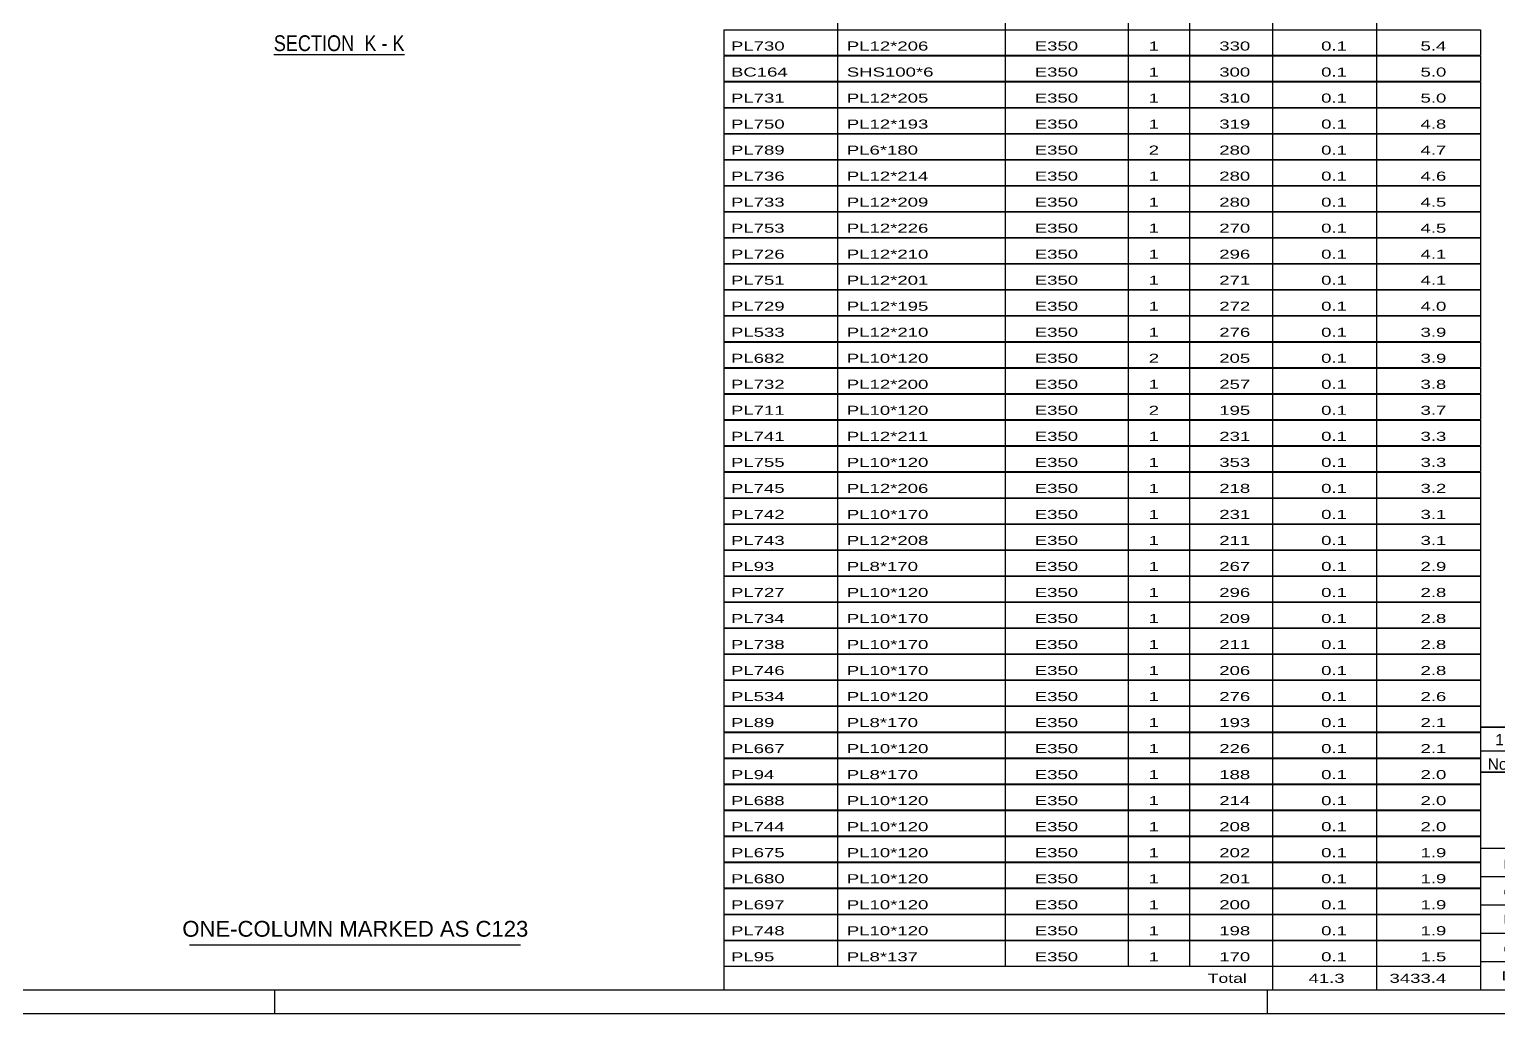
# Model space of a CAD drawing. Header units: millimetres. Extents: x -282 to 907, y -340 to 501.
# Drawn here: x 435.4 to 746.2, y -339.9 to -131.9 of the extents above; entities that cross this region are included whole.
import ezdxf

# ---------------------------------------------------------------- set-up
doc = ezdxf.new("R2010")
doc.units = ezdxf.units.MM
doc.styles.add('Arial', font='ARIAL.TTF', dxfattribs={"height": 0.2})
doc.styles.add('Arial Narrow', font='ARIALN.TTF', dxfattribs={"height": 0.2})

# ---------------------------------------------------------------- blocks, each defined once
blk = doc.blocks.new('Unknown-284934793-1132')
at = {"color": 5, "linetype": 'Continuous'}
for p, q in [((-276.69, -334.91), (902.31, -334.91)), ((487.31, -339.91), (487.31, -334.91)), ((697.31, -339.91), (697.31, -334.91)), ((-281.69, -339.91), (907.31, -339.91))]:
    blk.add_line(p, q, dxfattribs=at)
blk = doc.blocks.new('Unknown-284934793-22 - 63347')
at = {"color": 6, "linetype": 'Continuous'}
blk.add_line((487.11, -137.22), (514.76, -137.22), dxfattribs=at)
at = {"color": 0, "linetype": 'Continuous'}
blk.add_wipeout([(505.22, -136.47), (505.22, -132.97), (487.11, -132.97), (487.11, -136.47)], dxfattribs=at)
at = {"color": 7, "linetype": 'Continuous', "style": 'Arial Narrow'}
blk.add_text('SECTION ', height=3.34, dxfattribs=at).set_placement((487.11, -136.47))
at = {"color": 0, "linetype": 'Continuous'}
blk.add_wipeout([(508.83, -136.47), (508.83, -132.97), (506.27, -132.97), (506.27, -136.47)], dxfattribs=at)
blk.add_wipeout([(511.15, -136.47), (511.15, -132.97), (509.88, -132.97), (509.88, -136.47)], dxfattribs=at)
at = {"color": 7, "linetype": 'Continuous', "style": 'Arial Narrow'}
blk.add_text('K', height=3.34, dxfattribs=at).set_placement((506.27, -136.47))
at = {"color": 0, "linetype": 'Continuous'}
blk.add_wipeout([(514.76, -136.47), (514.76, -132.97), (512.2, -132.97), (512.2, -136.47)], dxfattribs=at)
at = {"color": 7, "linetype": 'Continuous', "style": 'Arial Narrow'}
for s, p in [('K', (512.2, -136.47)), ('-', (509.88, -136.47))]:
    blk.add_text(s, height=3.34, dxfattribs=at).set_placement(p)
blk = doc.blocks.new('Unknown-284934793-69032')
at = {"color": 7, "linetype": 'Continuous'}
for p, q in [((742.31, -288.86), (742.31, -334.91)), ((742.31, -288.86), (902.31, -288.86)), ((902.31, -288.91), (902.31, -334.91)), ((742.31, -304.91), (902.31, -304.91)), ((782.45, -304.91), (782.45, -334.91)), ((742.31, -310.91), (902.31, -310.91)), ((884.31, -334.86), (884.31, -310.86)), ((742.31, -316.91), (902.31, -316.91)), ((826.45, -316.91), (826.45, -334.91)), ((742.31, -322.91), (902.31, -322.91)), ((742.31, -328.91), (884.31, -328.91)), ((742.31, -334.91), (902.31, -334.91))]:
    blk.add_line(p, q, dxfattribs=at)
at = {"color": 7, "style": 'Arial Narrow'}
for s, height, width, p in [('DRAWING TITLE', 1.9089, 1.425378, (747.19, -309.3)), ('COLUMN', 1.909, 1.425378, (784.11, -309.32)), ('CONTRACT', 1.909, 1.425378, (747.19, -315.2)), ('TERMINAL BUILDING', 1.9089, 1.425378, (784.36, -314.84)), ('MODELLED BY', 1.9089, 1.425378, (747.19, -320.93)), ('GSK', 1.909, 1.425378, (784.19, -320.87)), ('ISSUED', 1.909, 1.425378, (827.25, -321.27)), ('21.04.2026', 1.909, 1.425378, (844, -321.39)), ('CONTRACT NO', 1.9089, 1.425378, (747.19, -327.25)), ('AN-C-1376', 1.909, 1.425378, (784.53, -327.13)), ('SCALE', 1.909, 1.425378, (827.25, -327.26)), ('A1', 6.204, 1.25, (888.55, -332.71)), ('DRAWING No', 1.909, 1.425378, (746.86, -332.91)), ('[C.123]', 1.909, 1.425378, (784.77, -332.92)), ('REVISION No.', 1.9089, 1.425378, (827.25, -334.14)), ('1', 3.34, 1.5, (864.22, -334.23))]:
    blk.add_text(s, height=height, dxfattribs=dict(at, width=width)).set_placement(p)
at = {"color": 7, "linetype": 'Continuous', "style": 'Arial Narrow'}
for s, height, width, p in [('PH #', 2.1, 1.42538, (889.71, -315.36)), ('106', 2.1, 1.42538, (890.49, -321.26)), ('NTS', 1.909, 1.425378, (844.31, -326.86))]:
    blk.add_text(s, height=height, dxfattribs=dict(at, width=width)).set_placement(p)
blk = doc.blocks.new('Unknown-284934793-69033')
at = {"color": 7, "linetype": 'Continuous'}
for p, q in [((742.31, -279.36), (902.31, -279.36)), ((902.31, -279.36), (742.31, -279.36)), ((742.31, -279.36), (742.31, -284.36)), ((751.31, -279.36), (751.31, -284.36)), ((775.31, -279.36), (775.31, -284.36)), ((872.31, -279.36), (872.31, -284.36)), ((902.31, -279.36), (902.31, -284.36)), ((742.31, -284.36), (902.31, -284.36)), ((742.31, -284.36), (742.31, -288.86)), ((742.31, -284.36), (902.31, -284.36)), ((751.31, -284.36), (751.31, -288.86)), ((775.31, -284.36), (775.31, -288.86)), ((872.31, -284.36), (872.31, -288.86)), ((902.31, -284.36), (902.31, -288.86)), ((902.31, -288.86), (742.31, -288.86))]:
    blk.add_line(p, q, dxfattribs=at)
at = {"color": 7, "linetype": 'Continuous', "style": 'Arial Narrow'}
for s, height, width, p in [('1', 2.39, 1.196471, (745.46, -283.21)), ('0', 2.39, 1.196471, (760.31, -283.21)), ('ISSUED FOR CONSTRUCTION', 2.3861, 1.196471, (777.31, -283.21)), ('21.04.2026', 2.386, 1.196471, (878.31, -283.21)), ('No', 2.386, 1.2, (743.85, -288.36)), ('REV MARK', 2.386, 1.2, (752.31, -288.36)), ('REVISION DESCRIPTION', 2.3861, 1.2, (777.31, -288.36)), ('REV. DATE', 2.386, 1.2, (877.59, -288.36))]:
    blk.add_text(s, height=height, dxfattribs=dict(at, width=width)).set_placement(p)
blk = doc.blocks.new('Unknown-284934793-69034')
at = {"color": 7, "linetype": 'Continuous'}
for p, q in [((606.31, -126.41), (606.31, -131.91)), ((641.81, -126.41), (641.81, -131.91)), ((667.81, -126.41), (667.81, -131.91)), ((680.81, -126.41), (680.81, -131.91)), ((698.31, -126.41), (698.31, -131.91)), ((720.31, -126.41), (720.31, -131.91)), ((582.31, -131.96), (582.31, -137.36)), ((582.31, -131.96), (742.31, -131.96)), ((606.31, -131.91), (606.31, -137.41)), ((641.81, -131.91), (641.81, -137.41)), ((667.81, -131.91), (667.81, -137.41)), ((680.81, -131.91), (680.81, -137.41)), ((698.31, -131.91), (698.31, -137.41)), ((720.31, -131.91), (720.31, -137.41)), ((742.31, -131.96), (742.31, -137.36)), ((582.31, -137.36), (742.31, -137.36)), ((582.31, -137.46), (582.31, -142.86)), ((582.31, -137.46), (742.31, -137.46)), ((606.31, -137.41), (606.31, -142.91)), ((641.81, -137.41), (641.81, -142.91)), ((667.81, -137.41), (667.81, -142.91)), ((680.81, -137.41), (680.81, -142.91)), ((698.31, -137.41), (698.31, -142.91)), ((720.31, -137.41), (720.31, -142.91)), ((742.31, -137.46), (742.31, -142.86)), ((582.31, -142.86), (742.31, -142.86)), ((606.31, -142.91), (606.31, -148.41)), ((641.81, -142.91), (641.81, -148.41)), ((667.81, -142.91), (667.81, -148.41)), ((680.81, -142.91), (680.81, -148.41)), ((698.31, -142.91), (698.31, -148.41)), ((720.31, -142.91), (720.31, -148.41)), ((582.31, -142.96), (582.31, -148.36)), ((582.31, -142.96), (742.31, -142.96)), ((742.31, -142.96), (742.31, -148.36)), ((582.31, -148.36), (742.31, -148.36)), ((582.31, -148.46), (582.31, -153.86)), ((582.31, -148.46), (742.31, -148.46)), ((606.31, -148.41), (606.31, -153.91)), ((641.81, -148.41), (641.81, -153.91)), ((667.81, -148.41), (667.81, -153.91)), ((680.81, -148.41), (680.81, -153.91)), ((698.31, -148.41), (698.31, -153.91)), ((720.31, -148.41), (720.31, -153.91)), ((742.31, -148.46), (742.31, -153.86)), ((582.31, -153.86), (742.31, -153.86)), ((582.31, -153.96), (582.31, -159.36)), ((582.31, -153.96), (742.31, -153.96)), ((606.31, -153.91), (606.31, -159.41)), ((641.81, -153.91), (641.81, -159.41)), ((667.81, -153.91), (667.81, -159.41)), ((680.81, -153.91), (680.81, -159.41)), ((698.31, -153.91), (698.31, -159.41)), ((720.31, -153.91), (720.31, -159.41)), ((742.31, -153.96), (742.31, -159.36)), ((582.31, -159.36), (742.31, -159.36)), ((582.31, -159.46), (582.31, -164.86)), ((582.31, -159.46), (742.31, -159.46)), ((606.31, -159.41), (606.31, -164.91)), ((641.81, -159.41), (641.81, -164.91)), ((667.81, -159.41), (667.81, -164.91)), ((680.81, -159.41), (680.81, -164.91)), ((698.31, -159.41), (698.31, -164.91)), ((720.31, -159.41), (720.31, -164.91)), ((742.31, -159.46), (742.31, -164.86)), ((582.31, -164.86), (742.31, -164.86)), ((582.31, -164.96), (582.31, -170.36)), ((582.31, -164.96), (742.31, -164.96)), ((606.31, -164.91), (606.31, -170.41)), ((641.81, -164.91), (641.81, -170.41)), ((667.81, -164.91), (667.81, -170.41)), ((680.81, -164.91), (680.81, -170.41)), ((698.31, -164.91), (698.31, -170.41)), ((720.31, -164.91), (720.31, -170.41)), ((742.31, -164.96), (742.31, -170.36)), ((582.31, -170.36), (742.31, -170.36)), ((582.31, -170.46), (582.31, -175.86)), ((582.31, -170.46), (742.31, -170.46)), ((606.31, -170.41), (606.31, -175.91)), ((641.81, -170.41), (641.81, -175.91)), ((667.81, -170.41), (667.81, -175.91)), ((680.81, -170.41), (680.81, -175.91)), ((698.31, -170.41), (698.31, -175.91)), ((720.31, -170.41), (720.31, -175.91)), ((742.31, -170.46), (742.31, -175.86)), ((582.31, -175.86), (742.31, -175.86)), ((582.31, -175.96), (582.31, -181.36)), ((582.31, -175.96), (742.31, -175.96)), ((606.31, -175.91), (606.31, -181.41)), ((641.81, -175.91), (641.81, -181.41)), ((667.81, -175.91), (667.81, -181.41)), ((680.81, -175.91), (680.81, -181.41)), ((698.31, -175.91), (698.31, -181.41)), ((720.31, -175.91), (720.31, -181.41)), ((742.31, -175.96), (742.31, -181.36)), ((582.31, -181.36), (742.31, -181.36)), ((582.31, -181.46), (582.31, -186.86)), ((582.31, -181.46), (742.31, -181.46)), ((606.31, -181.41), (606.31, -186.91)), ((641.81, -181.41), (641.81, -186.91)), ((667.81, -181.41), (667.81, -186.91)), ((680.81, -181.41), (680.81, -186.91)), ((698.31, -181.41), (698.31, -186.91)), ((720.31, -181.41), (720.31, -186.91)), ((742.31, -181.46), (742.31, -186.86)), ((582.31, -186.86), (742.31, -186.86)), ((582.31, -186.96), (582.31, -192.36)), ((582.31, -186.96), (742.31, -186.96)), ((606.31, -186.91), (606.31, -192.41)), ((641.81, -186.91), (641.81, -192.41)), ((667.81, -186.91), (667.81, -192.41)), ((680.81, -186.91), (680.81, -192.41)), ((698.31, -186.91), (698.31, -192.41)), ((720.31, -186.91), (720.31, -192.41)), ((742.31, -186.96), (742.31, -192.36)), ((582.31, -192.36), (742.31, -192.36)), ((582.31, -192.46), (582.31, -197.86)), ((582.31, -192.46), (742.31, -192.46)), ((606.31, -192.41), (606.31, -197.91)), ((641.81, -192.41), (641.81, -197.91)), ((667.81, -192.41), (667.81, -197.91)), ((680.81, -192.41), (680.81, -197.91)), ((698.31, -192.41), (698.31, -197.91)), ((720.31, -192.41), (720.31, -197.91)), ((742.31, -192.46), (742.31, -197.86)), ((582.31, -197.86), (742.31, -197.86)), ((582.31, -197.96), (582.31, -203.36)), ((582.31, -197.96), (742.31, -197.96)), ((606.31, -197.91), (606.31, -203.41)), ((641.81, -197.91), (641.81, -203.41)), ((667.81, -197.91), (667.81, -203.41)), ((680.81, -197.91), (680.81, -203.41)), ((698.31, -197.91), (698.31, -203.41)), ((720.31, -197.91), (720.31, -203.41)), ((742.31, -197.96), (742.31, -203.36)), ((582.31, -203.36), (742.31, -203.36)), ((582.31, -203.46), (582.31, -208.86)), ((582.31, -203.46), (742.31, -203.46)), ((606.31, -203.41), (606.31, -208.91)), ((641.81, -203.41), (641.81, -208.91)), ((667.81, -203.41), (667.81, -208.91)), ((680.81, -203.41), (680.81, -208.91)), ((698.31, -203.41), (698.31, -208.91)), ((720.31, -203.41), (720.31, -208.91)), ((742.31, -203.46), (742.31, -208.86)), ((582.31, -208.86), (742.31, -208.86)), ((582.31, -208.96), (582.31, -214.36)), ((582.31, -208.96), (742.31, -208.96)), ((606.31, -208.91), (606.31, -214.41)), ((641.81, -208.91), (641.81, -214.41)), ((667.81, -208.91), (667.81, -214.41)), ((680.81, -208.91), (680.81, -214.41)), ((698.31, -208.91), (698.31, -214.41)), ((720.31, -208.91), (720.31, -214.41)), ((742.31, -208.96), (742.31, -214.36)), ((582.31, -214.36), (742.31, -214.36)), ((582.31, -214.46), (582.31, -219.86)), ((582.31, -214.46), (742.31, -214.46)), ((606.31, -214.41), (606.31, -219.91)), ((641.81, -214.41), (641.81, -219.91)), ((667.81, -214.41), (667.81, -219.91)), ((680.81, -214.41), (680.81, -219.91)), ((698.31, -214.41), (698.31, -219.91)), ((720.31, -214.41), (720.31, -219.91)), ((742.31, -214.46), (742.31, -219.86)), ((582.31, -219.86), (742.31, -219.86)), ((582.31, -219.96), (582.31, -225.36)), ((582.31, -219.96), (742.31, -219.96)), ((606.31, -219.91), (606.31, -225.41)), ((641.81, -219.91), (641.81, -225.41)), ((667.81, -219.91), (667.81, -225.41)), ((680.81, -219.91), (680.81, -225.41)), ((698.31, -219.91), (698.31, -225.41)), ((720.31, -219.91), (720.31, -225.41)), ((742.31, -219.96), (742.31, -225.36)), ((582.31, -225.36), (742.31, -225.36)), ((582.31, -225.46), (582.31, -230.86)), ((582.31, -225.46), (742.31, -225.46)), ((606.31, -225.41), (606.31, -230.91)), ((641.81, -225.41), (641.81, -230.91)), ((667.81, -225.41), (667.81, -230.91)), ((680.81, -225.41), (680.81, -230.91)), ((698.31, -225.41), (698.31, -230.91)), ((720.31, -225.41), (720.31, -230.91)), ((742.31, -225.46), (742.31, -230.86)), ((582.31, -230.86), (742.31, -230.86)), ((582.31, -230.96), (582.31, -236.36)), ((582.31, -230.96), (742.31, -230.96)), ((606.31, -230.91), (606.31, -236.41)), ((641.81, -230.91), (641.81, -236.41)), ((667.81, -230.91), (667.81, -236.41)), ((680.81, -230.91), (680.81, -236.41)), ((698.31, -230.91), (698.31, -236.41)), ((720.31, -230.91), (720.31, -236.41)), ((742.31, -230.96), (742.31, -236.36)), ((582.31, -236.36), (742.31, -236.36)), ((582.31, -236.46), (582.31, -241.86)), ((582.31, -236.46), (742.31, -236.46)), ((606.31, -236.41), (606.31, -241.91)), ((641.81, -236.41), (641.81, -241.91)), ((667.81, -236.41), (667.81, -241.91)), ((680.81, -236.41), (680.81, -241.91)), ((698.31, -236.41), (698.31, -241.91)), ((720.31, -236.41), (720.31, -241.91)), ((742.31, -236.46), (742.31, -241.86)), ((582.31, -241.86), (742.31, -241.86)), ((582.31, -241.96), (582.31, -247.36)), ((582.31, -241.96), (742.31, -241.96)), ((606.31, -241.91), (606.31, -247.41)), ((641.81, -241.91), (641.81, -247.41)), ((667.81, -241.91), (667.81, -247.41)), ((680.81, -241.91), (680.81, -247.41)), ((698.31, -241.91), (698.31, -247.41)), ((720.31, -241.91), (720.31, -247.41)), ((742.31, -241.96), (742.31, -247.36)), ((582.31, -247.36), (742.31, -247.36)), ((582.31, -247.46), (582.31, -252.86)), ((582.31, -247.46), (742.31, -247.46)), ((606.31, -247.41), (606.31, -252.91)), ((641.81, -247.41), (641.81, -252.91)), ((667.81, -247.41), (667.81, -252.91)), ((680.81, -247.41), (680.81, -252.91)), ((698.31, -247.41), (698.31, -252.91)), ((720.31, -247.41), (720.31, -252.91)), ((742.31, -247.46), (742.31, -252.86)), ((582.31, -252.86), (742.31, -252.86)), ((582.31, -252.96), (582.31, -258.36)), ((582.31, -252.96), (742.31, -252.96)), ((606.31, -252.91), (606.31, -258.41)), ((641.81, -252.91), (641.81, -258.41)), ((667.81, -252.91), (667.81, -258.41)), ((680.81, -252.91), (680.81, -258.41)), ((698.31, -252.91), (698.31, -258.41)), ((720.31, -252.91), (720.31, -258.41)), ((742.31, -252.96), (742.31, -258.36)), ((582.31, -258.36), (742.31, -258.36)), ((582.31, -258.46), (582.31, -263.86)), ((582.31, -258.46), (742.31, -258.46)), ((606.31, -258.41), (606.31, -263.91)), ((641.81, -258.41), (641.81, -263.91)), ((667.81, -258.41), (667.81, -263.91)), ((680.81, -258.41), (680.81, -263.91)), ((698.31, -258.41), (698.31, -263.91)), ((720.31, -258.41), (720.31, -263.91)), ((742.31, -258.46), (742.31, -263.86)), ((582.31, -263.86), (742.31, -263.86)), ((582.31, -263.96), (582.31, -269.36)), ((582.31, -263.96), (742.31, -263.96)), ((606.31, -263.91), (606.31, -269.41)), ((641.81, -263.91), (641.81, -269.41)), ((667.81, -263.91), (667.81, -269.41)), ((680.81, -263.91), (680.81, -269.41)), ((698.31, -263.91), (698.31, -269.41)), ((720.31, -263.91), (720.31, -269.41)), ((742.31, -263.96), (742.31, -269.36)), ((582.31, -269.36), (742.31, -269.36)), ((582.31, -269.46), (582.31, -274.86)), ((582.31, -269.46), (742.31, -269.46)), ((606.31, -269.41), (606.31, -274.91)), ((641.81, -269.41), (641.81, -274.91)), ((667.81, -269.41), (667.81, -274.91)), ((680.81, -269.41), (680.81, -274.91)), ((698.31, -269.41), (698.31, -274.91)), ((720.31, -269.41), (720.31, -274.91)), ((742.31, -269.46), (742.31, -274.86)), ((582.31, -274.86), (742.31, -274.86)), ((582.31, -274.96), (582.31, -280.36)), ((582.31, -274.96), (742.31, -274.96)), ((606.31, -274.91), (606.31, -280.41)), ((641.81, -274.91), (641.81, -280.41)), ((667.81, -274.91), (667.81, -280.41)), ((680.81, -274.91), (680.81, -280.41)), ((698.31, -274.91), (698.31, -280.41)), ((720.31, -274.91), (720.31, -280.41)), ((742.31, -274.96), (742.31, -280.36)), ((582.31, -280.36), (742.31, -280.36)), ((582.31, -280.46), (582.31, -285.86)), ((582.31, -280.46), (742.31, -280.46)), ((606.31, -280.41), (606.31, -285.91)), ((641.81, -280.41), (641.81, -285.91)), ((667.81, -280.41), (667.81, -285.91)), ((680.81, -280.41), (680.81, -285.91)), ((698.31, -280.41), (698.31, -285.91)), ((720.31, -280.41), (720.31, -285.91)), ((742.31, -280.46), (742.31, -285.86)), ((582.31, -285.86), (742.31, -285.86)), ((582.31, -285.96), (582.31, -291.36)), ((582.31, -285.96), (742.31, -285.96)), ((606.31, -285.91), (606.31, -291.41)), ((641.81, -285.91), (641.81, -291.41)), ((667.81, -285.91), (667.81, -291.41)), ((680.81, -285.91), (680.81, -291.41)), ((698.31, -285.91), (698.31, -291.41)), ((720.31, -285.91), (720.31, -291.41)), ((742.31, -285.96), (742.31, -291.36)), ((582.31, -291.36), (742.31, -291.36)), ((582.31, -291.46), (582.31, -296.86)), ((582.31, -291.46), (742.31, -291.46)), ((606.31, -291.41), (606.31, -296.91)), ((641.81, -291.41), (641.81, -296.91)), ((667.81, -291.41), (667.81, -296.91)), ((680.81, -291.41), (680.81, -296.91)), ((698.31, -291.41), (698.31, -296.91)), ((720.31, -291.41), (720.31, -296.91)), ((742.31, -291.46), (742.31, -296.86)), ((582.31, -296.86), (742.31, -296.86)), ((582.31, -296.96), (582.31, -302.36)), ((582.31, -296.96), (742.31, -296.96)), ((606.31, -296.91), (606.31, -302.41)), ((641.81, -296.91), (641.81, -302.41)), ((667.81, -296.91), (667.81, -302.41)), ((680.81, -296.91), (680.81, -302.41)), ((698.31, -296.91), (698.31, -302.41)), ((720.31, -296.91), (720.31, -302.41)), ((742.31, -296.96), (742.31, -302.36)), ((582.31, -302.36), (742.31, -302.36)), ((582.31, -302.46), (582.31, -307.86)), ((582.31, -302.46), (742.31, -302.46)), ((606.31, -302.41), (606.31, -307.91)), ((641.81, -302.41), (641.81, -307.91)), ((667.81, -302.41), (667.81, -307.91)), ((680.81, -302.41), (680.81, -307.91)), ((698.31, -302.41), (698.31, -307.91)), ((720.31, -302.41), (720.31, -307.91)), ((742.31, -302.46), (742.31, -307.86)), ((582.31, -307.86), (742.31, -307.86)), ((582.31, -307.96), (582.31, -313.36)), ((582.31, -307.96), (742.31, -307.96)), ((606.31, -307.91), (606.31, -313.41)), ((641.81, -307.91), (641.81, -313.41)), ((667.81, -307.91), (667.81, -313.41)), ((680.81, -307.91), (680.81, -313.41)), ((698.31, -307.91), (698.31, -313.41)), ((720.31, -307.91), (720.31, -313.41)), ((742.31, -307.96), (742.31, -313.36)), ((582.31, -313.36), (742.31, -313.36)), ((582.31, -313.46), (582.31, -318.86)), ((582.31, -313.46), (742.31, -313.46)), ((606.31, -313.41), (606.31, -318.91)), ((641.81, -313.41), (641.81, -318.91)), ((667.81, -313.41), (667.81, -318.91)), ((680.81, -313.41), (680.81, -318.91)), ((698.31, -313.41), (698.31, -318.91)), ((720.31, -313.41), (720.31, -318.91)), ((742.31, -313.46), (742.31, -318.86)), ((582.31, -318.86), (742.31, -318.86)), ((582.31, -318.96), (582.31, -324.36)), ((582.31, -318.96), (742.31, -318.96)), ((606.31, -318.91), (606.31, -324.41)), ((641.81, -318.91), (641.81, -324.41)), ((667.81, -318.91), (667.81, -324.41)), ((680.81, -318.91), (680.81, -324.41)), ((698.31, -318.91), (698.31, -324.41)), ((720.31, -318.91), (720.31, -324.41)), ((742.31, -318.96), (742.31, -324.36)), ((582.31, -324.36), (742.31, -324.36)), ((582.31, -324.46), (582.31, -329.86)), ((582.31, -324.46), (742.31, -324.46)), ((606.31, -324.41), (606.31, -329.91)), ((641.81, -324.41), (641.81, -329.91)), ((667.81, -324.41), (667.81, -329.91)), ((680.81, -324.41), (680.81, -329.91)), ((698.31, -324.41), (698.31, -329.91)), ((720.31, -324.41), (720.31, -329.91)), ((742.31, -324.46), (742.31, -329.86)), ((582.31, -329.86), (742.31, -329.86)), ((582.31, -329.91), (742.31, -329.91)), ((582.31, -329.91), (582.31, -334.91)), ((698.31, -329.91), (698.31, -334.91)), ((720.31, -329.91), (720.31, -334.91)), ((742.31, -329.91), (742.31, -334.91)), ((582.31, -334.91), (742.31, -334.91))]:
    blk.add_line(p, q, dxfattribs=at)
at = {"color": 7, "linetype": 'Continuous', "style": 'Arial Narrow'}
for s, height, width, p in [('PL730', 1.909, 1.794707, (583.81, -136.35)), ('PL12*206', 1.909, 1.794707, (608.31, -136.35)), ('E350', 1.909, 1.794707, (648.05, -136.35)), ('1', 1.91, 1.794707, (672.16, -136.35)), ('330', 1.909, 1.794707, (687.08, -136.35)), ('0.1', 1.909, 1.794707, (708.62, -136.35)), ('5.4', 1.909, 1.794707, (729.64, -136.35)), ('BC164', 1.909, 1.794707, (583.81, -141.85)), ('SHS100*6', 1.909, 1.794707, (608.31, -141.85)), ('E350', 1.909, 1.794707, (648.05, -141.85)), ('1', 1.91, 1.794707, (672.16, -141.85)), ('300', 1.909, 1.794707, (687.08, -141.85)), ('0.1', 1.909, 1.794707, (708.62, -141.85)), ('5.0', 1.909, 1.794707, (729.64, -141.85)), ('PL731', 1.909, 1.794707, (583.81, -147.35)), ('PL12*205', 1.909, 1.794707, (608.31, -147.35)), ('E350', 1.909, 1.794707, (648.05, -147.35)), ('1', 1.91, 1.794707, (672.16, -147.35)), ('310', 1.909, 1.794707, (687.08, -147.35)), ('0.1', 1.909, 1.794707, (708.62, -147.35)), ('5.0', 1.909, 1.794707, (729.64, -147.35)), ('PL750', 1.909, 1.794707, (583.81, -152.85)), ('PL12*193', 1.909, 1.794707, (608.31, -152.85)), ('E350', 1.909, 1.794707, (648.05, -152.85)), ('1', 1.91, 1.794707, (672.16, -152.85)), ('319', 1.909, 1.794707, (687.08, -152.85)), ('0.1', 1.909, 1.794707, (708.62, -152.85)), ('4.8', 1.909, 1.794707, (729.64, -152.85)), ('PL789', 1.909, 1.794707, (583.81, -158.35)), ('PL6*180', 1.909, 1.794707, (608.31, -158.35)), ('E350', 1.909, 1.794707, (648.05, -158.35)), ('2', 1.91, 1.794707, (672.16, -158.35)), ('280', 1.909, 1.794707, (687.08, -158.35)), ('0.1', 1.909, 1.794707, (708.62, -158.35)), ('4.7', 1.909, 1.794707, (729.64, -158.35)), ('PL736', 1.909, 1.794707, (583.81, -163.85)), ('PL12*214', 1.909, 1.794707, (608.31, -163.85)), ('E350', 1.909, 1.794707, (648.05, -163.85)), ('1', 1.91, 1.794707, (672.16, -163.85)), ('280', 1.909, 1.794707, (687.08, -163.85)), ('0.1', 1.909, 1.794707, (708.62, -163.85)), ('4.6', 1.909, 1.794707, (729.64, -163.85)), ('PL733', 1.909, 1.794707, (583.81, -169.35)), ('PL12*209', 1.909, 1.794707, (608.31, -169.35)), ('E350', 1.909, 1.794707, (648.05, -169.35)), ('1', 1.91, 1.794707, (672.16, -169.35)), ('280', 1.909, 1.794707, (687.08, -169.35)), ('0.1', 1.909, 1.794707, (708.62, -169.35)), ('4.5', 1.909, 1.794707, (729.64, -169.35)), ('PL753', 1.909, 1.794707, (583.81, -174.85)), ('PL12*226', 1.909, 1.794707, (608.31, -174.85)), ('E350', 1.909, 1.794707, (648.05, -174.85)), ('1', 1.91, 1.794707, (672.16, -174.85)), ('270', 1.909, 1.794707, (687.08, -174.85)), ('0.1', 1.909, 1.794707, (708.62, -174.85)), ('4.5', 1.909, 1.794707, (729.64, -174.85)), ('PL726', 1.909, 1.794707, (583.81, -180.35)), ('PL12*210', 1.909, 1.794707, (608.31, -180.35)), ('E350', 1.909, 1.794707, (648.05, -180.35)), ('1', 1.91, 1.794707, (672.16, -180.35)), ('296', 1.909, 1.794707, (687.08, -180.35)), ('0.1', 1.909, 1.794707, (708.62, -180.35)), ('4.1', 1.909, 1.794707, (729.64, -180.35)), ('PL751', 1.909, 1.794707, (583.81, -185.85)), ('PL12*201', 1.909, 1.794707, (608.31, -185.85)), ('E350', 1.909, 1.794707, (648.05, -185.85)), ('1', 1.91, 1.794707, (672.16, -185.85)), ('271', 1.909, 1.794707, (687.08, -185.85)), ('0.1', 1.909, 1.794707, (708.62, -185.85)), ('4.1', 1.909, 1.794707, (729.64, -185.85)), ('PL729', 1.909, 1.794707, (583.81, -191.35)), ('PL12*195', 1.909, 1.794707, (608.31, -191.35)), ('E350', 1.909, 1.794707, (648.05, -191.35)), ('1', 1.91, 1.794707, (672.16, -191.35)), ('272', 1.909, 1.794707, (687.08, -191.35)), ('0.1', 1.909, 1.794707, (708.62, -191.35)), ('4.0', 1.909, 1.794707, (729.64, -191.35)), ('PL533', 1.909, 1.794707, (583.81, -196.85)), ('PL12*210', 1.909, 1.794707, (608.31, -196.85)), ('E350', 1.909, 1.794707, (648.05, -196.85)), ('1', 1.91, 1.794707, (672.16, -196.85)), ('276', 1.909, 1.794707, (687.08, -196.85)), ('0.1', 1.909, 1.794707, (708.62, -196.85)), ('3.9', 1.909, 1.794707, (729.64, -196.85)), ('PL682', 1.909, 1.794707, (583.81, -202.35)), ('PL10*120', 1.909, 1.794707, (608.31, -202.35)), ('E350', 1.909, 1.794707, (648.05, -202.35)), ('2', 1.91, 1.794707, (672.16, -202.35)), ('205', 1.909, 1.794707, (687.08, -202.35)), ('0.1', 1.909, 1.794707, (708.62, -202.35)), ('3.9', 1.909, 1.794707, (729.64, -202.35)), ('PL732', 1.909, 1.794707, (583.81, -207.85)), ('PL12*200', 1.909, 1.794707, (608.31, -207.85)), ('E350', 1.909, 1.794707, (648.05, -207.85)), ('1', 1.91, 1.794707, (672.16, -207.85)), ('257', 1.909, 1.794707, (687.08, -207.85)), ('0.1', 1.909, 1.794707, (708.62, -207.85)), ('3.8', 1.909, 1.794707, (729.64, -207.85)), ('PL711', 1.909, 1.794707, (583.81, -213.35)), ('PL10*120', 1.909, 1.794707, (608.31, -213.35)), ('E350', 1.909, 1.794707, (648.05, -213.35)), ('2', 1.91, 1.794707, (672.16, -213.35)), ('195', 1.909, 1.794707, (687.08, -213.35)), ('0.1', 1.909, 1.794707, (708.62, -213.35)), ('3.7', 1.909, 1.794707, (729.64, -213.35)), ('PL741', 1.909, 1.794707, (583.81, -218.85)), ('PL12*211', 1.909, 1.794707, (608.31, -218.85)), ('E350', 1.909, 1.794707, (648.05, -218.85)), ('1', 1.91, 1.794707, (672.16, -218.85)), ('231', 1.909, 1.794707, (687.08, -218.85)), ('0.1', 1.909, 1.794707, (708.62, -218.85)), ('3.3', 1.909, 1.794707, (729.64, -218.85)), ('PL755', 1.909, 1.794707, (583.81, -224.35)), ('PL10*120', 1.909, 1.794707, (608.31, -224.35)), ('E350', 1.909, 1.794707, (648.05, -224.35)), ('1', 1.91, 1.794707, (672.16, -224.35)), ('353', 1.909, 1.794707, (687.08, -224.35)), ('0.1', 1.909, 1.794707, (708.62, -224.35)), ('3.3', 1.909, 1.794707, (729.64, -224.35)), ('PL745', 1.909, 1.794707, (583.81, -229.85)), ('PL12*206', 1.909, 1.794707, (608.31, -229.85)), ('E350', 1.909, 1.794707, (648.05, -229.85)), ('1', 1.91, 1.794707, (672.16, -229.85)), ('218', 1.909, 1.794707, (687.08, -229.85)), ('0.1', 1.909, 1.794707, (708.62, -229.85)), ('3.2', 1.909, 1.794707, (729.64, -229.85)), ('PL742', 1.909, 1.794707, (583.81, -235.35)), ('PL10*170', 1.909, 1.794707, (608.31, -235.35)), ('E350', 1.909, 1.794707, (648.05, -235.35)), ('1', 1.91, 1.794707, (672.16, -235.35)), ('231', 1.909, 1.794707, (687.08, -235.35)), ('0.1', 1.909, 1.794707, (708.62, -235.35)), ('3.1', 1.909, 1.794707, (729.64, -235.35)), ('PL743', 1.909, 1.794707, (583.81, -240.85)), ('PL12*208', 1.909, 1.794707, (608.31, -240.85)), ('E350', 1.909, 1.794707, (648.05, -240.85)), ('1', 1.91, 1.794707, (672.16, -240.85)), ('211', 1.909, 1.794707, (687.08, -240.85)), ('0.1', 1.909, 1.794707, (708.62, -240.85)), ('3.1', 1.909, 1.794707, (729.64, -240.85)), ('PL93', 1.909, 1.794707, (583.81, -246.35)), ('PL8*170', 1.909, 1.794707, (608.31, -246.35)), ('E350', 1.909, 1.794707, (648.05, -246.35)), ('1', 1.91, 1.794707, (672.16, -246.35)), ('267', 1.909, 1.794707, (687.08, -246.35)), ('0.1', 1.909, 1.794707, (708.62, -246.35)), ('2.9', 1.909, 1.794707, (729.64, -246.35)), ('PL727', 1.909, 1.794707, (583.81, -251.85)), ('PL10*120', 1.909, 1.794707, (608.31, -251.85)), ('E350', 1.909, 1.794707, (648.05, -251.85)), ('1', 1.91, 1.794707, (672.16, -251.85)), ('296', 1.909, 1.794707, (687.08, -251.85)), ('0.1', 1.909, 1.794707, (708.62, -251.85)), ('2.8', 1.909, 1.794707, (729.64, -251.85)), ('PL734', 1.909, 1.794707, (583.81, -257.35)), ('PL10*170', 1.909, 1.794707, (608.31, -257.35)), ('E350', 1.909, 1.794707, (648.05, -257.35)), ('1', 1.91, 1.794707, (672.16, -257.35)), ('209', 1.909, 1.794707, (687.08, -257.35)), ('0.1', 1.909, 1.794707, (708.62, -257.35)), ('2.8', 1.909, 1.794707, (729.64, -257.35)), ('PL738', 1.909, 1.794707, (583.81, -262.85)), ('PL10*170', 1.909, 1.794707, (608.31, -262.85)), ('E350', 1.909, 1.794707, (648.05, -262.85)), ('1', 1.91, 1.794707, (672.16, -262.85)), ('211', 1.909, 1.794707, (687.08, -262.85)), ('0.1', 1.909, 1.794707, (708.62, -262.85)), ('2.8', 1.909, 1.794707, (729.64, -262.85)), ('PL746', 1.909, 1.794707, (583.81, -268.35)), ('PL10*170', 1.909, 1.794707, (608.31, -268.35)), ('E350', 1.909, 1.794707, (648.05, -268.35)), ('1', 1.91, 1.794707, (672.16, -268.35)), ('206', 1.909, 1.794707, (687.08, -268.35)), ('0.1', 1.909, 1.794707, (708.62, -268.35)), ('2.8', 1.909, 1.794707, (729.64, -268.35)), ('PL534', 1.909, 1.794707, (583.81, -273.85)), ('PL10*120', 1.909, 1.794707, (608.31, -273.85)), ('E350', 1.909, 1.794707, (648.05, -273.85)), ('1', 1.91, 1.794707, (672.16, -273.85)), ('276', 1.909, 1.794707, (687.08, -273.85)), ('0.1', 1.909, 1.794707, (708.62, -273.85)), ('2.6', 1.909, 1.794707, (729.64, -273.85)), ('PL89', 1.909, 1.794707, (583.81, -279.35)), ('PL8*170', 1.909, 1.794707, (608.31, -279.35)), ('E350', 1.909, 1.794707, (648.05, -279.35)), ('1', 1.91, 1.794707, (672.16, -279.35)), ('193', 1.909, 1.794707, (687.08, -279.35)), ('0.1', 1.909, 1.794707, (708.62, -279.35)), ('2.1', 1.909, 1.794707, (729.64, -279.35)), ('PL667', 1.909, 1.794707, (583.81, -284.85)), ('PL10*120', 1.909, 1.794707, (608.31, -284.85)), ('E350', 1.909, 1.794707, (648.05, -284.85)), ('1', 1.91, 1.794707, (672.16, -284.85)), ('226', 1.909, 1.794707, (687.08, -284.85)), ('0.1', 1.909, 1.794707, (708.62, -284.85)), ('2.1', 1.909, 1.794707, (729.64, -284.85)), ('PL94', 1.909, 1.794707, (583.81, -290.35)), ('PL8*170', 1.909, 1.794707, (608.31, -290.35)), ('E350', 1.909, 1.794707, (648.05, -290.35)), ('1', 1.91, 1.794707, (672.16, -290.35)), ('188', 1.909, 1.794707, (687.08, -290.35)), ('0.1', 1.909, 1.794707, (708.62, -290.35)), ('2.0', 1.909, 1.794707, (729.64, -290.35)), ('PL688', 1.909, 1.794707, (583.81, -295.85)), ('PL10*120', 1.909, 1.794707, (608.31, -295.85)), ('E350', 1.909, 1.794707, (648.05, -295.85)), ('1', 1.91, 1.794707, (672.16, -295.85)), ('214', 1.909, 1.794707, (687.08, -295.85)), ('0.1', 1.909, 1.794707, (708.62, -295.85)), ('2.0', 1.909, 1.794707, (729.64, -295.85)), ('PL744', 1.909, 1.794707, (583.81, -301.35)), ('PL10*120', 1.909, 1.794707, (608.31, -301.35)), ('E350', 1.909, 1.794707, (648.05, -301.35)), ('1', 1.91, 1.794707, (672.16, -301.35)), ('208', 1.909, 1.794707, (687.08, -301.35)), ('0.1', 1.909, 1.794707, (708.62, -301.35)), ('2.0', 1.909, 1.794707, (729.64, -301.35)), ('PL675', 1.909, 1.794707, (583.81, -306.85)), ('PL10*120', 1.909, 1.794707, (608.31, -306.85)), ('E350', 1.909, 1.794707, (648.05, -306.85)), ('1', 1.91, 1.794707, (672.16, -306.85)), ('202', 1.909, 1.794707, (687.08, -306.85)), ('0.1', 1.909, 1.794707, (708.62, -306.85)), ('1.9', 1.909, 1.794707, (729.64, -306.85)), ('PL680', 1.909, 1.794707, (583.81, -312.35)), ('PL10*120', 1.909, 1.794707, (608.31, -312.35)), ('E350', 1.909, 1.794707, (648.05, -312.35)), ('1', 1.91, 1.794707, (672.16, -312.35)), ('201', 1.909, 1.794707, (687.08, -312.35)), ('0.1', 1.909, 1.794707, (708.62, -312.35)), ('1.9', 1.909, 1.794707, (729.64, -312.35)), ('PL697', 1.909, 1.794707, (583.81, -317.85)), ('PL10*120', 1.909, 1.794707, (608.31, -317.85)), ('E350', 1.909, 1.794707, (648.05, -317.85)), ('1', 1.91, 1.794707, (672.16, -317.85)), ('200', 1.909, 1.794707, (687.08, -317.85)), ('0.1', 1.909, 1.794707, (708.62, -317.85)), ('1.9', 1.909, 1.794707, (729.64, -317.85)), ('PL748', 1.909, 1.794707, (583.81, -323.35)), ('PL10*120', 1.909, 1.794707, (608.31, -323.35)), ('E350', 1.909, 1.794707, (648.05, -323.35)), ('1', 1.91, 1.794707, (672.16, -323.35)), ('198', 1.909, 1.794707, (687.08, -323.35)), ('0.1', 1.909, 1.794707, (708.62, -323.35)), ('1.9', 1.909, 1.794707, (729.64, -323.35)), ('PL95', 1.909, 1.794707, (583.81, -328.85)), ('PL8*137', 1.909, 1.794707, (608.31, -328.85)), ('E350', 1.909, 1.794707, (648.05, -328.85)), ('1', 1.91, 1.794707, (672.16, -328.85)), ('170', 1.909, 1.794707, (687.08, -328.85)), ('0.1', 1.909, 1.794707, (708.62, -328.85)), ('1.5', 1.909, 1.794707, (729.64, -328.85)), ('Total', 1.909, 1.7, (684.64, -333.41)), ('41.3', 1.909, 1.794707, (705.95, -333.41)), ('3433.4', 1.909, 1.794707, (723.08, -333.41))]:
    blk.add_text(s, height=height, dxfattribs=dict(at, width=width)).set_placement(p)
blk = doc.blocks.new('Unknown-284934793-69035')
at = {"color": 7, "linetype": 'Continuous'}
blk.add_line((469.31, -325.41), (539.31, -325.41), dxfattribs=at)
at = {"color": 7, "style": 'Arial'}
blk.add_text('ONE-COLUMN MARKED AS C123', height=3.3428, dxfattribs=at).set_placement((467.77, -323.66))

msp = doc.modelspace()

# ---------------------------------------------------------------- block references
for name in ['Unknown-284934793-1132', 'Unknown-284934793-69034', 'Unknown-284934793-69033', 'Unknown-284934793-69032', 'Unknown-284934793-69035']:
    msp.add_blockref(name, (0, 0))

# ---------------------------------------------------------------- next in the draw order: block references
msp.add_blockref('Unknown-284934793-22 - 63347', (0, 0))

doc.saveas('drawing.dxf')
